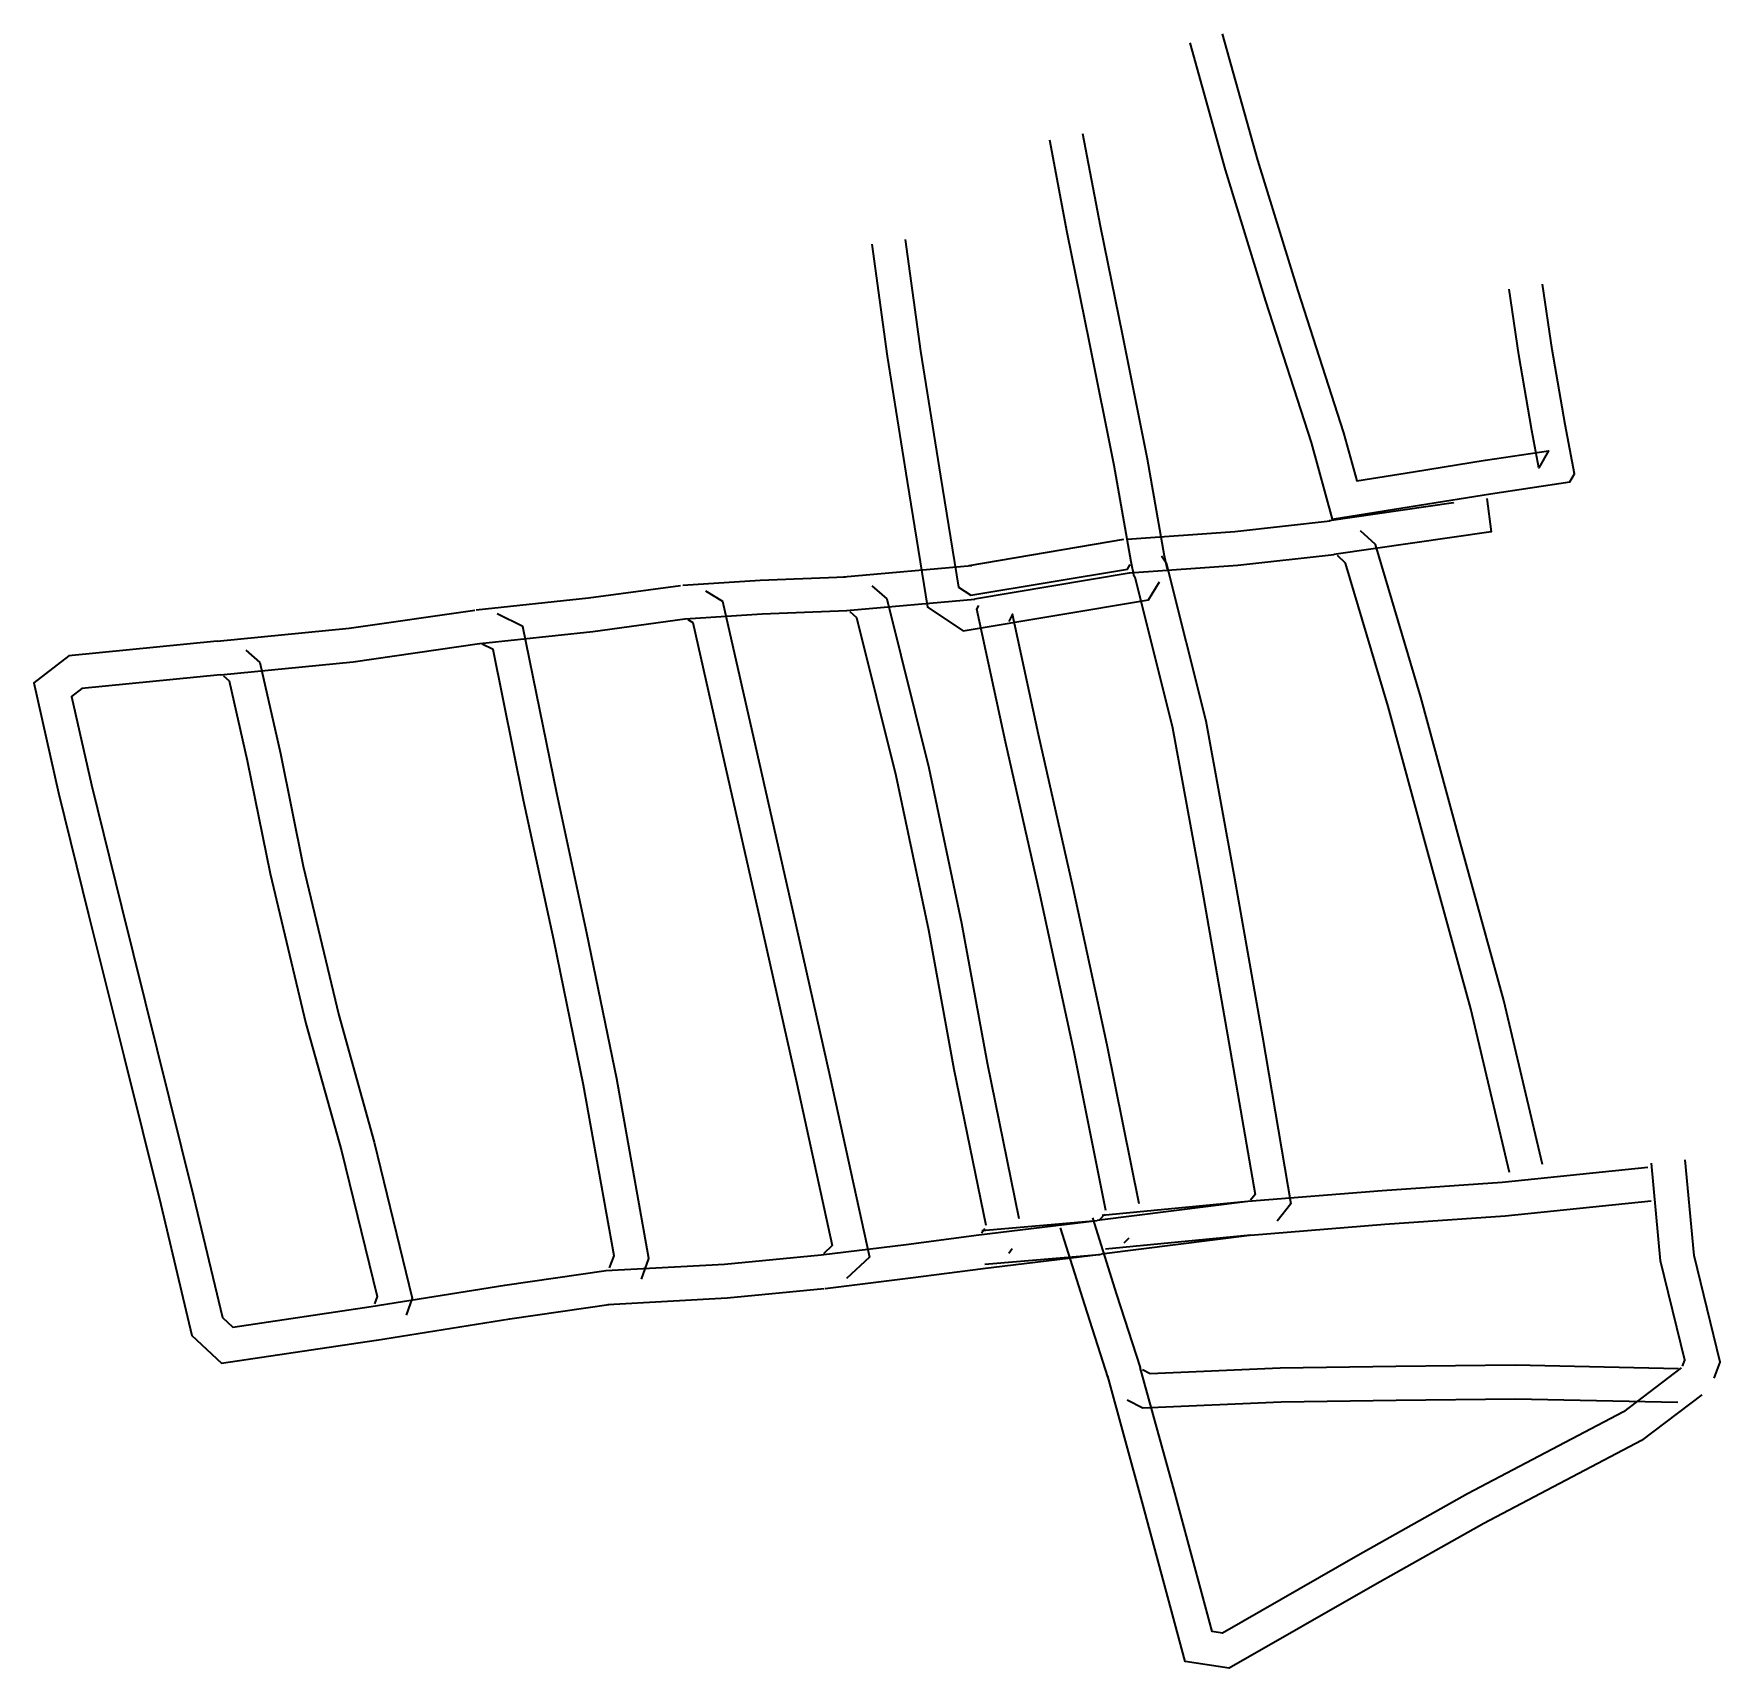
# Model space of a CAD drawing. Extents: x -9669 to 588891, y 9153611 to 9202947.
# Drawn here: x -9669 to -8872, y 9202174 to 9202947 of the extents above.
import ezdxf

# ---------------------------------------------------------------- set-up
doc = ezdxf.new("R2010")
doc.units = 0
doc.header["$MEASUREMENT"] = 0
doc.layers.add('ARRUAMENTO', color=253, linetype='CONTINUOUS', lineweight=35)

msp = doc.modelspace()

# ---------------------------------------------------------------- linework, layer by layer
at = {"layer": 'ARRUAMENTO'}
for points in [[(-9122.46, 9202942.48), (-9105.7, 9202882.49), (-9086.65, 9202820.36), (-9065.01, 9202753.48), (-9055.05, 9202717.22), (-9013.84, 9202723.85), (-8980.27, 9202729.26)], [(-9107.05, 9202946.79), (-9090.35, 9202886.99), (-9071.39, 9202825.17), (-9049.68, 9202758.07), (-9043.42, 9202735.3), (-9016.59, 9202739.62), (-8982.82, 9202745.06)], [(-9173.08, 9202899.61), (-9164.79, 9202856.02), (-9154.26, 9202804.03), (-9142.63, 9202745.79), (-9134.55, 9202699.96)], [(-9188.79, 9202896.62), (-9180.49, 9202852.94), (-9169.95, 9202800.87), (-9158.36, 9202742.83), (-9150.31, 9202697.18)], [(-9272.76, 9202847.27), (-9265.49, 9202794.35), (-9256.1, 9202734.99), (-9246.49, 9202675.62), (-9229.55, 9202664.45), (-9141.91, 9202679.03), (-9136.79, 9202687.65)], [(-9256.91, 9202849.45), (-9249.66, 9202796.69), (-9240.3, 9202737.5), (-9231.82, 9202685.11), (-9225.98, 9202681.26), (-9151.87, 9202693.59), (-9150.56, 9202695.81)], [(-8980.25, 9202729.26), (-8942.7, 9202734.86), (-8940.54, 9202738.73), (-8945.02, 9202761.94), (-8951.05, 9202797.51), (-8955.69, 9202828.38)], [(-8982.61, 9202745.09), (-8952.84, 9202749.52), (-8957.36, 9202741.43), (-8960.76, 9202759.09), (-8966.85, 9202794.98), (-8971.51, 9202826)], [(-8997.8, 9202724.94), (-8997.8, 9202724.9), (-9056.58, 9202716.41)], [(-8981.94, 9202727.03), (-8979.87, 9202711.32), (-9054.3, 9202700.57)], [(-9152.05, 9202707.74), (-9101.11, 9202711.38), (-9056.03, 9202716.48)], [(-8955.71, 9202412.02), (-8973.98, 9202489.63), (-8994.77, 9202565.16), (-9013.18, 9202633.04), (-9034.7, 9202705.21), (-9041.74, 9202711.76)], [(-9153.77, 9202707.54), (-9226.91, 9202695.15)], [(-9150.91, 9202691.78), (-9099.64, 9202695.44), (-9054.24, 9202700.58)], [(-9134.68, 9202700.61), (-9133.17, 9202693.57)], [(-9286.07, 9202689.95), (-9225.5, 9202695.33)], [(-9150.32, 9202697.25), (-9148.81, 9202690.21)], [(-9135.87, 9202699.9), (-9133.62, 9202696.58), (-9114.91, 9202621.88), (-9101.3, 9202547.46), (-9088.12, 9202472.5), (-9074.58, 9202393.52), (-9081.14, 9202385.29)], [(-8971.28, 9202408.35), (-8989.48, 9202485.67), (-9010.21, 9202560.94), (-9028.57, 9202628.66), (-9048.79, 9202696.47), (-9052.65, 9202700.06)], [(-9459.78, 9202674.3), (-9406.65, 9202679.96), (-9363.26, 9202685.88)], [(-9362.02, 9202686), (-9325.46, 9202688.44), (-9285.18, 9202690.01)], [(-9272.7, 9202685.63), (-9265.62, 9202679.51), (-9245.73, 9202599.61), (-9230.33, 9202526.19), (-9218.22, 9202460.19), (-9203.22, 9202386.51)], [(-9151.1, 9202691.76), (-9224.24, 9202679.38)], [(-9149.11, 9202690.91), (-9148.45, 9202689.93), (-9130.55, 9202618.5), (-9117.05, 9202544.64), (-9103.89, 9202469.77), (-9091.56, 9202397.88), (-9093.66, 9202395.25)], [(-9351.45, 9202683.41), (-9343.28, 9202678.43), (-9326.89, 9202606.22), (-9310.03, 9202531.78), (-9292.65, 9202453.77), (-9273.88, 9202368.25), (-9284.67, 9202358.17)], [(-9284.66, 9202674.01), (-9224.08, 9202679.4)], [(-9162.08, 9202390.33), (-9177.07, 9202465.19), (-9193.15, 9202539.37), (-9209.57, 9202612), (-9223.12, 9202674.63), (-9222.14, 9202676.46)], [(-9582.29, 9202659.56), (-9519.85, 9202665.65), (-9460.44, 9202674.22)], [(-9458.08, 9202658.39), (-9404.72, 9202664.07), (-9361.09, 9202670.03)], [(-9381.64, 9202357.77), (-9378.12, 9202367.54), (-9393.36, 9202452.55), (-9407.48, 9202521.53), (-9421.69, 9202587.66), (-9437.69, 9202666.46), (-9449.85, 9202672.51)], [(-9360.96, 9202670.04), (-9324.61, 9202672.46), (-9284.56, 9202674.02)], [(-9359.78, 9202669.75), (-9357.39, 9202668.29), (-9342.5, 9202602.69), (-9325.64, 9202528.27), (-9308.27, 9202450.31), (-9291.46, 9202373.72), (-9295.59, 9202369.86)], [(-9283.17, 9202673.53), (-9279.92, 9202670.72), (-9261.33, 9202596.04), (-9246.03, 9202523.1), (-9233.93, 9202457.15), (-9218.9, 9202383.31)], [(-9146.39, 9202393.47), (-9161.41, 9202468.45), (-9177.53, 9202542.84), (-9193.95, 9202615.46), (-9206.24, 9202672.26), (-9208.04, 9202668.9)], [(-9582.32, 9202659.56), (-9652.31, 9202652.6), (-9668.97, 9202639.79), (-9657.29, 9202587.89), (-9643.02, 9202530.26), (-9626.23, 9202462.82), (-9608.94, 9202393.2), (-9594.24, 9202331.24), (-9580.14, 9202318.13), (-9507.14, 9202329.05)], [(-9580.73, 9202643.64), (-9517.93, 9202649.76), (-9458.16, 9202658.38)], [(-9568.73, 9202655.23), (-9562.11, 9202649.48), (-9552.35, 9202606.48), (-9541.62, 9202553.15), (-9524.77, 9202482.68), (-9507.98, 9202422.57), (-9489.99, 9202348.82), (-9492.84, 9202340.81)], [(-9396.69, 9202363.19), (-9394.62, 9202368.93), (-9409.08, 9202449.54), (-9423.14, 9202518.25), (-9437.35, 9202584.39), (-9451.81, 9202655.62), (-9456.98, 9202658.19)], [(-9580.74, 9202643.64), (-9646.18, 9202637.13), (-9651.12, 9202633.33), (-9641.72, 9202591.57), (-9627.49, 9202534.12), (-9610.72, 9202466.74), (-9593.39, 9202396.97), (-9579.79, 9202339.66), (-9574.89, 9202335.1), (-9509.51, 9202344.87)], [(-9579.23, 9202643.15), (-9576.56, 9202640.84), (-9568, 9202603.13), (-9557.25, 9202549.71), (-9540.26, 9202478.67), (-9523.46, 9202418.53), (-9506.67, 9202349.68), (-9507.92, 9202346.18)], [(-8874.45, 9202311.1), (-8871.63, 9202318.56), (-8884.04, 9202369.1), (-8888.22, 9202414.25)], [(-8905.94, 9202410.59), (-8974.75, 9202403.52), (-9031.43, 9202399.69), (-9095.06, 9202394.5)], [(-8889.42, 9202316.76), (-8888.35, 9202319.57), (-8899.86, 9202366.44), (-8904.16, 9202412.77)], [(-9094.97, 9202394.51), (-9166.15, 9202385.52)], [(-9095.03, 9202394.5), (-9163.85, 9202387.95)], [(-8904.31, 9202394.68), (-8973.39, 9202387.57), (-9030.23, 9202383.73), (-9093.76, 9202378.56)], [(-9222.21, 9202378.81), (-9166.17, 9202385.52)], [(-9219.26, 9202381.72), (-9220.84, 9202379.6)], [(-9220.69, 9202380.92), (-9166.24, 9202385.51)], [(-9161.02, 9202311.18), (-9172.11, 9202345.72), (-9183.57, 9202382.1)], [(-9145.79, 9202316.07), (-9156.86, 9202350.57), (-9168.31, 9202386.91)], [(-9164.97, 9202386.11), (-9162.61, 9202388.54)], [(-9296.71, 9202369.34), (-9256.49, 9202374.31), (-9222.18, 9202378.81)], [(-9092.97, 9202378.64), (-9164.15, 9202369.65)], [(-9093.51, 9202378.58), (-9162.34, 9202372.02)], [(-9153.49, 9202374.97), (-9151.13, 9202377.4)], [(-9398.46, 9202361.87), (-9342.38, 9202364.99), (-9296.77, 9202369.33)], [(-9220.3, 9202362.92), (-9164.26, 9202369.64)], [(-9219.35, 9202364.98), (-9164.89, 9202369.57)], [(-9206.43, 9202372.16), (-9208.01, 9202370.03)], [(-9509.49, 9202344.87), (-9446.31, 9202354.97), (-9398.29, 9202361.89)], [(-9294.75, 9202353.46), (-9254.46, 9202358.44), (-9220.1, 9202362.94)], [(-9397.57, 9202345.9), (-9341.17, 9202349.03), (-9295.25, 9202353.4)], [(-9506.96, 9202329.07), (-9443.9, 9202339.15), (-9396.01, 9202346.05)], [(-8880.4, 9202303.13), (-8908.8, 9202281.58), (-8983.42, 9202242.26), (-9035.02, 9202213.31), (-9103.8, 9202173.84), (-9124.66, 9202176.97), (-9144.9, 9202252.6), (-9161.24, 9202311.9)], [(-8890.08, 9202315.88), (-8917.42, 9202295.12), (-8991.06, 9202256.32), (-9042.92, 9202227.23), (-9106.93, 9202190.49), (-9111.91, 9202191.24), (-9129.46, 9202256.79), (-9145.81, 9202316.15)], [(-8891.33, 9202315.47), (-8968.58, 9202317.1), (-9025.09, 9202316.49), (-9079.72, 9202315.69), (-9141.08, 9202313), (-9144.79, 9202314.91)], [(-8891.67, 9202299.47), (-8968.66, 9202301.1), (-9024.89, 9202300.49), (-9079.25, 9202299.7), (-9144.6, 9202296.83), (-9152.08, 9202300.66)]]:
    msp.add_lwpolyline(points, dxfattribs=at)

doc.saveas('drawing.dxf')
